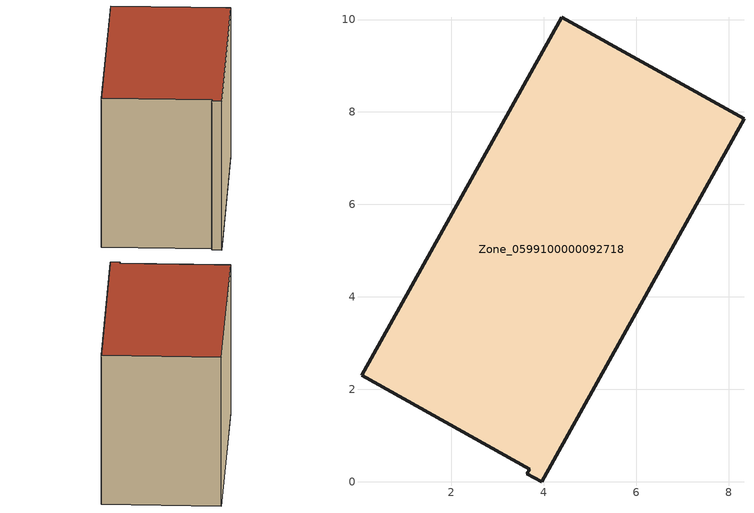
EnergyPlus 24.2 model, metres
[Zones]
Zone_0599100000092718
 floor ground (C_G): 3.63,0.18 3.69,0.28 0.06,2.3 4.39,10.05 8.33,7.85 3.95,0 z0
 wall outside (C_F): 8.33,7.85 4.39,10.05 0.06,2.3 3.69,0.28 3.63,0.18 3.95,0 8.33,7.85 z0:6.07
 roof outside (C_R): 3.69,0.28 3.63,0.18 3.95,0 8.33,7.85 4.39,10.05 0.06,2.3 z6.07
[BUILDING]
Pand.0599100000092718: North Axis=0; Terrain=City; Loads Convergence Tolerance Value=0.04; Temperature Convergence Tolerance Value=0.4; Solar Distribution=FullExterior; Maximum Number of Warmup Days=25; Minimum Number of Warmup Days=1
[Site:Location]
Rotterdam.The.Hague.AP_ZH_NLD Design_Conditions: Latitude=51.96; Longitude=4.45; Time Zone=1; Elevation=-4.5
[SITE:GROUNDTEMPERATURE:BUILDINGSURFACE]
18, 18, 18, 18, 18, 18, 18, 18, 18, 18, 18, 18
[MATERIAL] Thermal Absorptance=0.9; Solar Absorptance=0.7; Visible Absorptance=0.7
Name | Roughness | Thickness | Conductivity | Density | Specific Heat
G.TC.1946-1964 | MediumSmooth | 0.15 | 1 | 540 | 1210
F.TC.1946-1964 | Rough | 0.3 | 0.857143 | 1920 | 840
R.TC.1946-1964 | MediumRough | 0.2 | 0.235294 | 1500 | 1000
[CONSTRUCTION]
C_G: G.TC.1946-1964
C_F: F.TC.1946-1964
C_R: R.TC.1946-1964
[ZONE]
Zone_0599100000092718: Type=1; Multiplier=1; Ceiling Height=Autocalculate; Volume=Autocalculate; Floor Area=autocalculate; Part of Total Floor Area=Yes
[ZONEINFILTRATION:DESIGNFLOWRATE]
Infil_Zone_0599100000092718: Zone or ZoneList or Space or SpaceList=Zone_0599100000092718; Schedule=AlwaysOn; Design Flow Rate Calculation Method=Flow/Area; Flow Rate per Floor Area=0.003; Constant Term Coefficient=1; Temperature Term Coefficient=0; Velocity Term Coefficient=0; Velocity Squared Term Coefficient=0
[HVACTEMPLATE:ZONE:IDEALLOADSAIRSYSTEM]
Zone_0599100000092718: Maximum Heating Supply Air Temperature=50; Minimum Cooling Supply Air Temperature=13; Maximum Heating Supply Air Humidity Ratio=0.0156; Minimum Cooling Supply Air Humidity Ratio=0.0077; Heating Limit=NoLimit; Cooling Limit=NoLimit; Dehumidification Control Type=ConstantSensibleHeatRatio; Cooling Sensible Heat Ratio=0.7; Dehumidification Setpoint=60; Humidification Control Type=None; Humidification Setpoint=30; Outdoor Air Method=None; Outdoor Air Flow Rate per Person=0.00944; Outdoor Air Flow Rate per Zone Floor Area=0; Outdoor Air Flow Rate per Zone=0; Demand Controlled Ventilation Type=None; Outdoor Air Economizer Type=NoEconomizer; Heat Recovery Type=None; Sensible Heat Recovery Effectiveness=0.7; Latent Heat Recovery Effectiveness=0.65
[ZONECONTROL:THERMOSTAT]
ThermostatControl_Zone_0599100000092718: Zone or ZoneList=Zone_0599100000092718; Control Type Schedule=DualSetpointControlType; Control 1=Thermostat_Zone_0599100000092718; Temperature Difference Between Cutout And Setpoint=0
[THERMOSTATSETPOINT:DUALSETPOINT]
Thermostat_Zone_0599100000092718: Heating Setpoint Temperature Schedule=HeatingSetpoint_Zone_0599100000092718; Cooling Setpoint Temperature Schedule=CoolingSetpoint_Zone_0599100000092718
[SCHEDULE:COMPACT]
HeatingSetpoint_Zone_0599100000092718: Through: 12/31, For: AllDays, Until: 24:00, 21
CoolingSetpoint_Zone_0599100000092718: Through: 12/31, For: AllDays, Until: 24:00, 24
DualSetpointControlType: Through: 12/31, For: AllDays, Until: 24:00, 4
AlwaysOn: Through: 12/31, For: AllDays, Until: 24:00, 1
